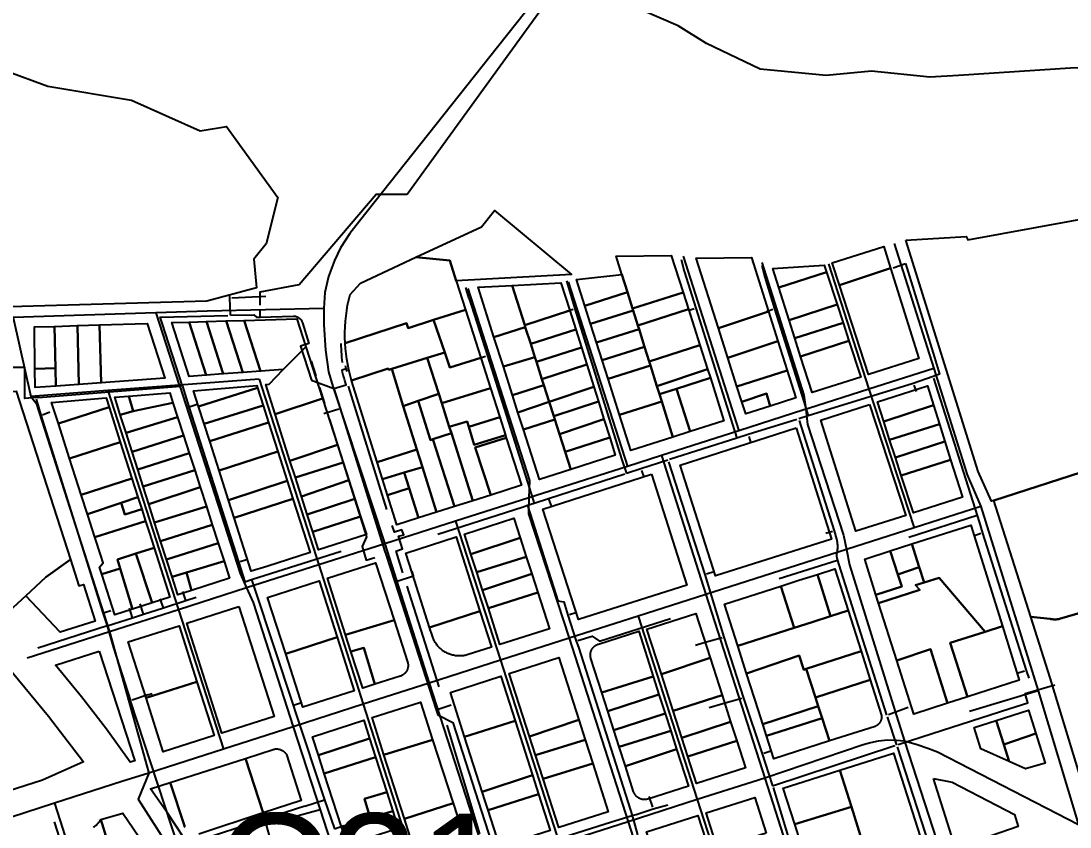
# Model space of a CAD drawing. Extents: x 1876309 to 1899261, y 443723 to 466661.
# Drawn here: x 1890294 to 1893052, y 456847 to 458968 of the extents above; entities that cross this region are included whole.
import ezdxf

# ---------------------------------------------------------------- set-up
doc = ezdxf.new("R2010")
doc.units = 0
doc.header["$MEASUREMENT"] = 0
for name, color, linetype in [('Parcels', 31, 'Continuous'), ('Roads', 7, 'Continuous'), ('TEXT', 2, 'Continuous'), ('Waterlines', 5, 'Continuous')]:
    doc.layers.add(name, color=color, linetype=linetype)
doc.styles.get("Standard").update_dxf_attribs({"font": 'arial.ttf', "height": 300})

msp = doc.modelspace()

# ---------------------------------------------------------------- linework, layer by layer
at = {"layer": 'Parcels'}
for points in [[(1893621.7, 458974.7), (1893594.8, 458910.8), (1893439.5, 458873.6), (1893295.2, 458844.7), (1893126.8, 458840.8), (1893066.3, 458844.6), (1892759.4, 458824), (1892683.5, 458819.7), (1892530.6, 458835.6), (1892411, 458823.6), (1892237.4, 458840.5), (1892096.3, 458908.5), (1892022, 458954.8), (1891926.2, 458995.8)], [(1890254.4, 458836.4), (1890364.5, 458796.1), (1890584.7, 458759.4), (1890764.5, 458678.6), (1890834.2, 458689.7), (1890968.9, 458502.8), (1890938.3, 458380.7), (1890905.6, 458341), (1890912.6, 458265.7), (1890782.8, 458230.5), (1890265, 458215.1)], [(1893093.9, 457414.5), (1893025, 457394.2), (1893022.8, 457393.8), (1893020.5, 457393.5), (1893018.2, 457393.2), (1893015.9, 457393), (1893013.6, 457393), (1893011.4, 457393), (1893009.1, 457393), (1893006.8, 457393.2), (1893004.5, 457393.4), (1893002.2, 457393.7), (1893000, 457394.1), (1892949.2, 457399.2), (1892852, 457705.6), (1893684.5, 457974.8)], [(1893110.9, 456875.8), (1893000, 457239.2), (1892949.2, 457399.2), (1893000, 457394.1), (1893002.2, 457393.7), (1893004.5, 457393.4), (1893006.8, 457393.2), (1893009.1, 457393), (1893011.4, 457393), (1893013.6, 457393), (1893015.9, 457393), (1893018.2, 457393.2), (1893020.5, 457393.5), (1893022.8, 457393.8), (1893025, 457394.2), (1893093.9, 457414.5)], [(1890724.4, 456846.4), (1890724, 456847.4), (1890723.6, 456848.4), (1890723.3, 456849.4), (1890686.3, 456963.6), (1890883.9, 457027.2), (1890930.7, 456883.5), (1890761.7, 456828.1)], [(1890724, 456815.7), (1890679.7, 456881.7), (1890633.9, 456946.7), (1890686.3, 456963.6), (1890723.3, 456849.4), (1890723.6, 456848.4), (1890724, 456847.4), (1890724.4, 456846.4)], [(1890484, 456846.5), (1890485.5, 456847.4), (1890487, 456848.3), (1890488.5, 456849.3), (1890489.9, 456850.4), (1890491.3, 456851.5), (1890492.7, 456852.6), (1890494, 456853.8), (1890495.3, 456855.1), (1890496.5, 456856.3), (1890497.7, 456857.7), (1890498.8, 456859), (1890499.9, 456860.5), (1890501, 456861.9), (1890502, 456863.4), (1890502.9, 456864.9), (1890503.8, 456866.4), (1890536.7, 456757.9)]]:
    msp.add_lwpolyline(points, dxfattribs=at)
for points in [[(1892620.8, 458391.1), (1892778.8, 458400.7), (1892783.5, 458391.7), (1893330.8, 458491.7), (1893755.4, 458416), (1893874, 458036), (1893684.5, 457974.8), (1892852, 457705.6), (1892845.8, 457703.6), (1892810.5, 457782.3), (1892620.8, 458391.1)], [(1891331.9, 458346.3), (1891504.8, 458425.9), (1891538.5, 458468.9), (1891740.9, 458300.2), (1891438.3, 458283.8), (1891421.2, 458337.2), (1891331.9, 458346.3)], [(1892445.7, 458272.5), (1892426.7, 458331), (1892562.4, 458373.9), (1892580.1, 458317.5), (1892445.7, 458272.5)], [(1891378.4, 458180.7), (1891311.4, 458159.2), (1891307.4, 458172.7), (1891146, 458119.9), (1891145.5, 458134.2), (1891145.5, 458148.6), (1891146, 458163), (1891147, 458177.3), (1891148.4, 458191.6), (1891150.3, 458205.9), (1891152.7, 458220.1), (1891155.6, 458234.1), (1891159, 458248.1), (1891186.8, 458278), (1891331.9, 458346.3), (1891421.2, 458337.2), (1891438.3, 458283.8), (1891462.6, 458207.7), (1891378.4, 458180.7)], [(1891874, 458300.4), (1891858.8, 458348.2), (1892003.8, 458350.4), (1892034.8, 458253.3), (1891902, 458211), (1891888.5, 458253.9), (1891874, 458300.4)], [(1892127.7, 458159.2), (1892069, 458343.8), (1892214.9, 458345.2), (1892259.7, 458202.8), (1892127.7, 458159.2)], [(1892412.1, 458306.9), (1892286.3, 458266), (1892270.6, 458315.8), (1892406.1, 458325.3), (1892412.1, 458306.9)], [(1892439.8, 458221.7), (1892313.6, 458179.9), (1892286.3, 458266), (1892412.1, 458306.9), (1892439.8, 458221.7)], [(1892445.7, 458272.5), (1892580.1, 458317.5), (1892654.9, 458079.1), (1892522.5, 458036.9), (1892445.7, 458272.5)], [(1891736.6, 458205.8), (1891618.4, 458167.1), (1891585.1, 458271.7), (1891713.7, 458278.7), (1891736.6, 458205.8)], [(1891874, 458300.4), (1891888.5, 458253.9), (1891776.6, 458218.3), (1891754.8, 458287), (1891874, 458300.4)], [(1891585.1, 458271.7), (1891618.4, 458167.1), (1891619.9, 458162.2), (1891537.3, 458135.9), (1891495.7, 458266.8), (1891585.1, 458271.7)], [(1891902, 458211), (1891903.6, 458205.9), (1891791.6, 458170.9), (1891776.6, 458218.3), (1891888.5, 458253.9), (1891902, 458211)], [(1891903.6, 458205.9), (1891902, 458211), (1892034.8, 458253.3), (1892048.8, 458209.1), (1891916.1, 458165.9), (1891903.6, 458205.9)], [(1891378.4, 458180.7), (1891462.6, 458207.7), (1891502.9, 458081.1), (1891421.4, 458055.8), (1891407.8, 458095.3), (1891378.4, 458180.7)], [(1891736.6, 458205.8), (1891752.3, 458155.8), (1891634.1, 458117.6), (1891619.9, 458162.2), (1891618.4, 458167.1), (1891736.6, 458205.8)], [(1891916.1, 458165.9), (1891919.1, 458156.4), (1891807.3, 458121.4), (1891791.6, 458170.9), (1891903.6, 458205.9), (1891916.1, 458165.9)], [(1891919.1, 458156.4), (1891916.1, 458165.9), (1892048.8, 458209.1), (1892079, 458114.3), (1891945.8, 458071.2), (1891933.5, 458110.4), (1891919.1, 458156.4)], [(1892259.7, 458202.8), (1892284.2, 458124.8), (1892152.7, 458080.7), (1892127.7, 458159.2), (1892259.7, 458202.8)], [(1892439.8, 458221.7), (1892455.5, 458173.4), (1892328.3, 458133.1), (1892313.6, 458179.9), (1892439.8, 458221.7)], [(1890500.4, 458167.7), (1890625.8, 458171.7), (1890672.3, 458027.5), (1890504.8, 458015.4), (1890500.4, 458167.7)], [(1890736.1, 458175.1), (1890780.7, 458035.4), (1890735.5, 458032.1), (1890690.2, 458173.7), (1890736.1, 458175.1)], [(1890781.4, 458176.5), (1890825.7, 458038.7), (1890780.7, 458035.4), (1890736.1, 458175.1), (1890781.4, 458176.5)], [(1890833.2, 458178.2), (1890876.8, 458042.4), (1890825.7, 458038.7), (1890781.4, 458176.5), (1890833.2, 458178.2)], [(1890880.8, 458179.6), (1890923.8, 458045.8), (1890876.8, 458042.4), (1890833.2, 458178.2), (1890880.8, 458179.6)], [(1890982.7, 458050.1), (1890923.8, 458045.8), (1890880.8, 458179.6), (1891018.9, 458184), (1891042.6, 458110.5), (1890982.7, 458050.1)], [(1891407.8, 458095.3), (1891362, 458081), (1891268.7, 458051.9), (1891260.8, 458049.5), (1891259.2, 458053), (1891162.7, 458021.8), (1891158.9, 458035.6), (1891155.6, 458049.4), (1891152.8, 458063.4), (1891150.4, 458077.4), (1891148.5, 458091.5), (1891147, 458105.7), (1891146, 458119.9), (1891307.4, 458172.7), (1891311.4, 458159.2), (1891378.4, 458180.7), (1891407.8, 458095.3)], [(1892455.5, 458173.4), (1892470.9, 458125.9), (1892343.7, 458084.5), (1892328.3, 458133.1), (1892455.5, 458173.4)], [(1890330.5, 458052.6), (1890328.8, 458162.4), (1890382.2, 458164), (1890384.1, 458053.7), (1890330.5, 458052.6)], [(1890384.9, 458006.7), (1890384.1, 458053.7), (1890382.2, 458164), (1890442.2, 458165.9), (1890445.4, 458011.1), (1890384.9, 458006.7)], [(1890500.4, 458167.7), (1890504.8, 458015.4), (1890445.4, 458011.1), (1890442.2, 458165.9), (1890500.4, 458167.7)], [(1891634.1, 458117.6), (1891645, 458083.2), (1891562.1, 458058.3), (1891537.3, 458135.9), (1891619.9, 458162.2), (1891634.1, 458117.6)], [(1891752.3, 458155.8), (1891767.2, 458108.5), (1891649, 458071), (1891645, 458083.2), (1891634.1, 458117.6), (1891752.3, 458155.8)], [(1891933.5, 458110.4), (1891821.9, 458075.4), (1891807.3, 458121.4), (1891919.1, 458156.4), (1891933.5, 458110.4)], [(1891949.1, 458060.7), (1891945.8, 458071.2), (1892079, 458114.3), (1892099.1, 458051.3), (1891966.1, 458006.5), (1891949.1, 458060.7)], [(1892308.6, 458047.4), (1892176.5, 458005.8), (1892152.7, 458080.7), (1892284.2, 458124.8), (1892308.6, 458047.4)], [(1892343.7, 458084.5), (1892470.9, 458125.9), (1892501.9, 458030.3), (1892373.8, 457989.5), (1892343.7, 458084.5)], [(1890961.8, 457933.3), (1890937.1, 458010.7), (1890946.3, 458011.4), (1890982.7, 458050.1), (1891042.6, 458110.5), (1891086.6, 457974), (1890961.8, 457933.3)], [(1891407.8, 458095.3), (1891421.4, 458055.8), (1891502.9, 458081.1), (1891528.4, 458001.1), (1891400, 457961.9), (1891392.2, 457986.5), (1891362, 458081), (1891407.8, 458095.3)], [(1891663.7, 458024.6), (1891649, 458071), (1891767.2, 458108.5), (1891781.4, 458063.2), (1891663.7, 458024.6)], [(1891949.1, 458060.7), (1891837.7, 458025.8), (1891821.9, 458075.4), (1891933.5, 458110.4), (1891945.8, 458071.2), (1891949.1, 458060.7)], [(1891268.7, 458051.9), (1891362, 458081), (1891392.2, 457986.5), (1891337.8, 457967.7), (1891299.1, 457954.3), (1891268.7, 458051.9)], [(1891663.7, 458024.6), (1891668.8, 458008.8), (1891586.2, 457982.5), (1891562.1, 458058.3), (1891645, 458083.2), (1891649, 458071), (1891663.7, 458024.6)], [(1891781.4, 458063.2), (1891799.9, 458004.5), (1891682.6, 457965.2), (1891668.8, 458008.8), (1891663.7, 458024.6), (1891781.4, 458063.2)], [(1891949.1, 458060.7), (1891966.1, 458006.5), (1891972.8, 457985.2), (1891978.7, 457966.1), (1891867.7, 457931.3), (1891837.7, 458025.8), (1891949.1, 458060.7)], [(1890330.5, 458052.6), (1890384.1, 458053.7), (1890384.9, 458006.7), (1890331.2, 458002.8), (1890330.5, 458052.6)], [(1891268.7, 458051.9), (1891299.1, 457954.3), (1891334.8, 457839.6), (1891230, 457806.6), (1891162.7, 458021.8), (1891259.2, 458053), (1891260.8, 458049.5), (1891268.7, 458051.9)], [(1892106.5, 458028.1), (1892017.4, 457999.5), (1891972.8, 457985.2), (1891966.1, 458006.5), (1892099.1, 458051.3), (1892106.5, 458028.1)], [(1892263.4, 457954.3), (1892254.3, 457987.6), (1892189.4, 457965.3), (1892176.5, 458005.8), (1892308.6, 458047.4), (1892331.1, 457975.9), (1892263.4, 457954.3)], [(1890760.8, 457952.8), (1890747.6, 457994.3), (1890914, 458007.9), (1890915.8, 458002.3), (1890760.8, 457952.8)], [(1890930.5, 457956), (1890775.4, 457907.3), (1890760.8, 457952.8), (1890915.8, 458002.3), (1890930.5, 457956)], [(1891682.6, 457965.2), (1891600.5, 457937.6), (1891586.2, 457982.5), (1891668.8, 458008.8), (1891682.6, 457965.2)], [(1891694.5, 457927.9), (1891682.6, 457965.2), (1891799.9, 458004.5), (1891811.9, 457966.5), (1891694.5, 457927.9)], [(1892106.5, 458028.1), (1892142.3, 457915.7), (1892053.4, 457887.3), (1892017.4, 457999.5), (1892106.5, 458028.1)], [(1892693.2, 457956.9), (1892562.3, 457913.9), (1892545.7, 457965.2), (1892677.4, 458007.4), (1892693.2, 457956.9)], [(1890306.4, 457454.6), (1890261.7, 457413.3), (1889989.7, 457691.2), (1889765.8, 457959.9), (1890280.9, 457993.4), (1890423.7, 457550.2), (1890359.1, 457504), (1890306.4, 457454.6)], [(1890392, 457908.2), (1890374.2, 457963.9), (1890517.5, 457975.6), (1890525.2, 457951.6), (1890392, 457908.2)], [(1890577.4, 457980.4), (1890588.4, 457941.2), (1890554.8, 457931), (1890540.1, 457977.4), (1890577.4, 457980.4)], [(1890693.1, 457962.8), (1890588.4, 457941.2), (1890577.4, 457980.4), (1890684.7, 457989.2), (1890693.1, 457962.8)], [(1891400, 457961.9), (1891419.9, 457899.9), (1891425.4, 457882.5), (1891376.7, 457866.9), (1891370.6, 457864.9), (1891337.8, 457967.7), (1891392.2, 457986.5), (1891400, 457961.9)], [(1891471.2, 457900), (1891467, 457913.9), (1891419.9, 457899.9), (1891400, 457961.9), (1891528.4, 458001.1), (1891552.8, 457924.9), (1891471.2, 457900)], [(1891972.8, 457985.2), (1892017.4, 457999.5), (1892053.4, 457887.3), (1892008, 457872.8), (1891978.7, 457966.1), (1891972.8, 457985.2)], [(1892189.4, 457965.3), (1892254.3, 457987.6), (1892263.4, 457954.3), (1892199.5, 457933.9), (1892189.4, 457965.3)], [(1890554.8, 457859.2), (1890421.5, 457816.3), (1890392, 457908.2), (1890525.2, 457951.6), (1890554.8, 457859.2)], [(1890588.4, 457941.2), (1890693.1, 457962.8), (1890705.3, 457925.3), (1890570, 457883.5), (1890554.8, 457931), (1890588.4, 457941.2)], [(1890944.8, 457911.1), (1890790, 457861.7), (1890775.4, 457907.3), (1890930.5, 457956), (1890944.8, 457911.1)], [(1891086.6, 457974), (1891125.8, 457852.3), (1891001, 457810.5), (1890961.8, 457933.3), (1891086.6, 457974)], [(1891376.7, 457866.9), (1891433.3, 457689.7), (1891386.2, 457674.7), (1891349.2, 457793.4), (1891334.8, 457839.6), (1891299.1, 457954.3), (1891337.8, 457967.7), (1891370.6, 457864.9), (1891376.7, 457866.9)], [(1891697.3, 457918.9), (1891614.8, 457892.6), (1891600.5, 457937.6), (1891682.6, 457965.2), (1891694.5, 457927.9), (1891697.3, 457918.9)], [(1891811.9, 457966.5), (1891826.5, 457919.9), (1891709.5, 457880.7), (1891697.3, 457918.9), (1891694.5, 457927.9), (1891811.9, 457966.5)], [(1892008, 457872.8), (1891897.5, 457837.7), (1891867.7, 457931.3), (1891978.7, 457966.1), (1892008, 457872.8)], [(1892524.6, 457958.4), (1892620.2, 457666.6), (1892489.2, 457624.8), (1892396.6, 457917.4), (1892524.6, 457958.4)], [(1892709, 457906.7), (1892577.9, 457865.7), (1892562.3, 457913.9), (1892693.2, 457956.9), (1892709, 457906.7)], [(1890570, 457883.5), (1890705.3, 457925.3), (1890720.8, 457877.1), (1890585.8, 457833.8), (1890570, 457883.5)], [(1891471.2, 457900), (1891552.8, 457924.9), (1891568, 457877.2), (1891485.7, 457852.1), (1891471.2, 457900)], [(1891841.7, 457871.8), (1891724.4, 457833.8), (1891709.5, 457880.7), (1891826.5, 457919.9), (1891841.7, 457871.8)], [(1890969.3, 457834.5), (1890814.7, 457784.3), (1890790, 457861.7), (1890944.8, 457911.1), (1890969.3, 457834.5)], [(1891471.2, 457900), (1891485.7, 457852.1), (1891568, 457877.2), (1891569.9, 457871), (1891488, 457844.9), (1891528.8, 457720.1), (1891482, 457705.2), (1891425.4, 457882.5), (1891419.9, 457899.9), (1891467, 457913.9), (1891471.2, 457900)], [(1891739.3, 457787.2), (1891656.8, 457760.9), (1891614.8, 457892.6), (1891697.3, 457918.9), (1891709.5, 457880.7), (1891724.4, 457833.8), (1891739.3, 457787.2)], [(1892332.1, 457896.7), (1892424.9, 457604.4), (1892119.9, 457507.2), (1892026.8, 457798.8), (1892332.1, 457896.7)], [(1892709, 457906.7), (1892723.1, 457861.4), (1892593.2, 457818.8), (1892577.9, 457865.7), (1892709, 457906.7)], [(1890735.9, 457830.4), (1890600.6, 457787.5), (1890585.8, 457833.8), (1890720.8, 457877.1), (1890735.9, 457830.4)], [(1891425.4, 457882.5), (1891482, 457705.2), (1891433.3, 457689.7), (1891376.7, 457866.9), (1891425.4, 457882.5)], [(1891528.8, 457720.1), (1891488, 457844.9), (1891569.9, 457871), (1891609.8, 457746), (1891528.8, 457720.1)], [(1891841.7, 457871.8), (1891856.5, 457824.6), (1891739.3, 457787.2), (1891724.4, 457833.8), (1891841.7, 457871.8)], [(1890554.8, 457859.2), (1890585.3, 457763.7), (1890452.2, 457720.8), (1890437.2, 457767.5), (1890421.5, 457816.3), (1890554.8, 457859.2)], [(1891125.8, 457852.3), (1891140.9, 457805.8), (1891015.2, 457766), (1891001, 457810.5), (1891125.8, 457852.3)], [(1891230, 457806.6), (1891334.8, 457839.6), (1891349.2, 457793.4), (1891301.2, 457779), (1891244.1, 457761.7), (1891230, 457806.6)], [(1892738.3, 457813.1), (1892608.6, 457771.2), (1892593.2, 457818.8), (1892723.1, 457861.4), (1892738.3, 457813.1)], [(1890735.9, 457830.4), (1890750.4, 457785.4), (1890615, 457742.3), (1890600.6, 457787.5), (1890735.9, 457830.4)], [(1890993.9, 457757.3), (1890839.6, 457706.4), (1890814.7, 457784.3), (1890969.3, 457834.5), (1890993.9, 457757.3)], [(1892608.6, 457771.2), (1892738.3, 457813.1), (1892769.4, 457714.1), (1892640.5, 457673), (1892608.6, 457771.2)], [(1890615, 457742.3), (1890750.4, 457785.4), (1890764.8, 457740.8), (1890629.8, 457695.9), (1890615, 457742.3)], [(1891140.9, 457805.8), (1891155.8, 457759.6), (1891031, 457716.6), (1891015.2, 457766), (1891140.9, 457805.8)], [(1891386.2, 457674.7), (1891339.3, 457659.7), (1891314.4, 457737.8), (1891301.2, 457779), (1891349.2, 457793.4), (1891386.2, 457674.7)], [(1890585.3, 457763.7), (1890601, 457714.4), (1890557.2, 457699.6), (1890468.6, 457669.5), (1890452.2, 457720.8), (1890585.3, 457763.7)], [(1890993.9, 457757.3), (1891008.8, 457710.5), (1890854.5, 457659.9), (1890839.6, 457706.4), (1890993.9, 457757.3)], [(1891155.8, 457759.6), (1891171.7, 457710.4), (1891046.1, 457669.2), (1891031, 457716.6), (1891155.8, 457759.6)], [(1891314.4, 457737.8), (1891257.3, 457719.4), (1891244.1, 457761.7), (1891301.2, 457779), (1891314.4, 457737.8)], [(1891951.6, 457774.7), (1892044.8, 457483.3), (1891759.3, 457392.4), (1891666.1, 457683.1), (1891951.6, 457774.7)], [(1890629.8, 457695.9), (1890764.8, 457740.8), (1890781.1, 457690.3), (1890645, 457648), (1890629.8, 457695.9)], [(1891257.3, 457719.4), (1891314.4, 457737.8), (1891339.3, 457659.7), (1891281.8, 457641.4), (1891257.3, 457719.4)], [(1890557.2, 457699.6), (1890566.5, 457669.2), (1890611.1, 457683.1), (1890621.2, 457651.5), (1890488.1, 457608.9), (1890468.6, 457669.5), (1890557.2, 457699.6)], [(1890557.2, 457699.6), (1890601, 457714.4), (1890611.1, 457683.1), (1890566.5, 457669.2), (1890557.2, 457699.6)], [(1890854.5, 457659.9), (1891008.8, 457710.5), (1891054.1, 457568.8), (1890939.8, 457532.3), (1890899.4, 457519.5), (1890854.5, 457659.9)], [(1891171.7, 457710.4), (1891186.8, 457663.3), (1891060.9, 457622.9), (1891046.1, 457669.2), (1891171.7, 457710.4)], [(1890645, 457648), (1890781.1, 457690.3), (1890796.7, 457642), (1890660.7, 457598.9), (1890645, 457648)], [(1890488.1, 457608.9), (1890621.2, 457651.5), (1890630.5, 457622.5), (1890643.5, 457581.5), (1890595.6, 457566.2), (1890547.5, 457550.9), (1890554.8, 457526.9), (1890506.3, 457511.5), (1890500.3, 457530.5), (1890509.6, 457541.9), (1890503.5, 457560.8), (1890488.1, 457608.9)], [(1891060.9, 457622.9), (1891186.8, 457663.3), (1891202.1, 457616), (1891076, 457575.8), (1891060.9, 457622.9)], [(1891606.6, 457607.3), (1891477, 457564.9), (1891460.3, 457617.1), (1891590.1, 457658.8), (1891606.6, 457607.3)], [(1890660.7, 457598.9), (1890796.7, 457642), (1890812.3, 457593.4), (1890676.2, 457550.1), (1890660.7, 457598.9)], [(1892874.3, 457375.1), (1892828.8, 457360.5), (1892707.7, 457502.2), (1892668.5, 457490.2), (1892655.8, 457529.9), (1892636.2, 457591.3), (1892791, 457641.2), (1892874.3, 457375.1)], [(1890827.6, 457546.1), (1890728.6, 457516), (1890690.8, 457504.6), (1890676.2, 457550.1), (1890812.3, 457593.4), (1890827.6, 457546.1)], [(1891368.1, 457371.7), (1891322.1, 457515.3), (1891305.4, 457567.5), (1891437.8, 457609.9), (1891454.7, 457557.2), (1891500.3, 457414.8), (1891368.1, 457371.7)], [(1891622.4, 457557.9), (1891492.2, 457517.3), (1891477, 457564.9), (1891606.6, 457607.3), (1891622.4, 457557.9)], [(1892655.8, 457529.9), (1892599.3, 457511.2), (1892579.4, 457573.1), (1892636.2, 457591.3), (1892655.8, 457529.9)], [(1890595.6, 457566.2), (1890638.3, 457436.2), (1890587.3, 457420), (1890554.8, 457526.9), (1890547.5, 457550.9), (1890595.6, 457566.2)], [(1890643.5, 457581.5), (1890685.2, 457451.2), (1890638.3, 457436.2), (1890595.6, 457566.2), (1890643.5, 457581.5)], [(1892542, 457457.8), (1892512.3, 457551.5), (1892579.4, 457573.1), (1892599.3, 457511.2), (1892609.7, 457479.1), (1892542, 457457.8)], [(1890423.7, 457550.2), (1890445.9, 457481.4), (1890458.1, 457484.5), (1890488.4, 457388.5), (1890396.5, 457359.2), (1890306.4, 457454.6), (1890359.1, 457504), (1890423.7, 457550.2)], [(1890827.6, 457546.1), (1890842.1, 457501.2), (1890742, 457469.3), (1890728.6, 457516), (1890827.6, 457546.1)], [(1891274.6, 457391.2), (1891147.3, 457352.3), (1891099.7, 457501.5), (1891226, 457542), (1891274.6, 457391.2)], [(1891637.1, 457512.4), (1891507.5, 457469.8), (1891492.2, 457517.3), (1891622.4, 457557.9), (1891637.1, 457512.4)], [(1890587.3, 457420), (1890540.1, 457405), (1890506.3, 457511.5), (1890554.8, 457526.9), (1890587.3, 457420)], [(1890742, 457469.3), (1890705.7, 457457.8), (1890690.8, 457504.6), (1890728.6, 457516), (1890742, 457469.3)], [(1891652.8, 457463.6), (1891522.8, 457422), (1891507.5, 457469.8), (1891637.1, 457512.4), (1891652.8, 457463.6)], [(1892326.6, 457370.6), (1892291.8, 457480.5), (1892339.2, 457495.8), (1892387.9, 457511.4), (1892422.2, 457401.1), (1892374, 457385.7), (1892326.6, 457370.6)], [(1892468.8, 457416), (1892422.2, 457401.1), (1892387.9, 457511.4), (1892433.8, 457526.2), (1892468.8, 457416)], [(1892599.3, 457511.2), (1892655.8, 457529.9), (1892668.5, 457490.2), (1892645.7, 457483.1), (1892657.1, 457470.3), (1892548.9, 457435.9), (1892542, 457457.8), (1892609.7, 457479.1), (1892599.3, 457511.2)], [(1891125.3, 457345.7), (1890989.8, 457302), (1890941.8, 457450.9), (1891077.8, 457494.5), (1891125.3, 457345.7)], [(1892291.8, 457480.5), (1892326.6, 457370.6), (1892178.6, 457323.4), (1892143.7, 457432.8), (1892291.8, 457480.5)], [(1892668.5, 457490.2), (1892707.7, 457502.2), (1892828.8, 457360.5), (1892737, 457331.3), (1892782.3, 457188.9), (1892730, 457172.1), (1892685.5, 457314.4), (1892596.6, 457285.1), (1892548.9, 457435.9), (1892657.1, 457470.3), (1892645.7, 457483.1), (1892668.5, 457490.2)], [(1891652.8, 457463.6), (1891683.4, 457368.2), (1891553.3, 457326.8), (1891522.8, 457422), (1891652.8, 457463.6)], [(1890866.2, 457426.7), (1890959.4, 457137.7), (1890821.7, 457093.8), (1890729.6, 457382.8), (1890866.2, 457426.7)], [(1891368.1, 457371.7), (1891500.3, 457414.8), (1891530.9, 457319.7), (1891469.6, 457300.2), (1891467.1, 457299.4), (1891464.6, 457298.8), (1891462.1, 457298.2), (1891459.5, 457297.7), (1891456.9, 457297.3), (1891454.3, 457297), (1891451.7, 457296.8), (1891449.1, 457296.7), (1891446.5, 457296.6), (1891443.9, 457296.7), (1891441.3, 457296.8), (1891438.7, 457297.1), (1891436.1, 457297.4), (1891433.5, 457297.8), (1891430.9, 457298.4), (1891428.4, 457299), (1891425.8, 457299.6), (1891423.4, 457300.4), (1891420.9, 457301.3), (1891418.5, 457302.2), (1891416.1, 457303.3), (1891413.7, 457304.4), (1891411.4, 457305.6), (1891409.1, 457306.9), (1891406.8, 457308.2), (1891404.7, 457309.6), (1891402.5, 457311.2), (1891400.4, 457312.7), (1891398.4, 457314.4), (1891396.5, 457316.1), (1891394.6, 457317.9), (1891392.7, 457319.8), (1891390.9, 457321.7), (1891389.2, 457323.7), (1891387.6, 457325.7), (1891386, 457327.8), (1891384.5, 457329.9), (1891383.1, 457332.1), (1891381.8, 457334.4), (1891380.5, 457336.7), (1891379.4, 457339), (1891378.3, 457341.4), (1891377.2, 457343.8), (1891376.3, 457346.2), (1891375.5, 457348.7), (1891368.1, 457371.7)], [(1891977.7, 457248.4), (1891939.5, 457367.1), (1892068.7, 457408.7), (1892106.1, 457291.5), (1891977.7, 457248.4)], [(1892326.6, 457370.6), (1892374, 457385.7), (1892422.2, 457401.1), (1892468.8, 457416), (1892502.7, 457309.2), (1892358.4, 457262.4), (1892352.5, 457260.4), (1892340.3, 457298), (1892201.7, 457250.9), (1892178.6, 457323.4), (1892326.6, 457370.6)], [(1890622.9, 457186.1), (1890575.9, 457333.6), (1890709.2, 457376.3), (1890756.4, 457228.5), (1890622.9, 457186.1)], [(1891147.3, 457352.3), (1891274.6, 457391.2), (1891310.1, 457281), (1891310.4, 457280), (1891310.7, 457279), (1891310.9, 457277.9), (1891311.1, 457276.9), (1891311.3, 457275.9), (1891311.4, 457274.8), (1891311.5, 457273.8), (1891311.6, 457272.7), (1891311.6, 457271.7), (1891311.6, 457270.6), (1891311.5, 457269.6), (1891311.4, 457268.5), (1891311.3, 457267.5), (1891311.1, 457266.5), (1891310.9, 457265.4), (1891310.7, 457264.4), (1891310.4, 457263.4), (1891310.1, 457262.4), (1891309.7, 457261.4), (1891309.4, 457260.4), (1891308.9, 457259.5), (1891308.5, 457258.5), (1891308, 457257.6), (1891307.5, 457256.7), (1891307, 457255.8), (1891306.4, 457254.9), (1891305.8, 457254), (1891305.1, 457253.2), (1891304.5, 457252.4), (1891303.8, 457251.6), (1891303.1, 457250.8), (1891302.3, 457250.1), (1891301.6, 457249.4), (1891300.8, 457248.7), (1891299.9, 457248), (1891299.1, 457247.4), (1891298.2, 457246.8), (1891297.4, 457246.3), (1891296.5, 457245.7), (1891295.5, 457245.2), (1891294.6, 457244.7), (1891293.6, 457244.3), (1891292.7, 457243.9), (1891291.7, 457243.5), (1891290.7, 457243.2), (1891224.4, 457222.1), (1891195.4, 457318), (1891161.3, 457308.5), (1891147.3, 457352.3)], [(1892782.3, 457188.9), (1892737, 457331.3), (1892828.8, 457360.5), (1892874.3, 457375.1), (1892918.9, 457232.6), (1892782.3, 457188.9)], [(1891125.3, 457345.7), (1891170.2, 457204.8), (1891035, 457161.8), (1890989.8, 457302), (1891125.3, 457345.7)], [(1891956.3, 457242.5), (1891821.1, 457200.1), (1891792.4, 457290), (1891792.1, 457291), (1891791.9, 457292), (1891791.6, 457293.1), (1891791.4, 457294.1), (1891791.3, 457295.1), (1891791.2, 457296.2), (1891791.1, 457297.2), (1891791, 457298.2), (1891791, 457299.3), (1891791, 457300.3), (1891791.1, 457301.4), (1891791.2, 457302.4), (1891791.3, 457303.5), (1891791.5, 457304.5), (1891791.7, 457305.5), (1891791.9, 457306.5), (1891792.2, 457307.6), (1891792.5, 457308.6), (1891792.9, 457309.5), (1891793.3, 457310.5), (1891793.7, 457311.5), (1891794.1, 457312.4), (1891794.6, 457313.4), (1891795.1, 457314.3), (1891795.7, 457315.2), (1891796.2, 457316), (1891796.8, 457316.9), (1891797.5, 457317.7), (1891798.1, 457318.5), (1891798.8, 457319.3), (1891799.5, 457320.1), (1891800.3, 457320.8), (1891801.1, 457321.5), (1891801.9, 457322.2), (1891802.7, 457322.9), (1891803.5, 457323.5), (1891804.4, 457324.1), (1891805.3, 457324.7), (1891806.2, 457325.2), (1891807.1, 457325.7), (1891808, 457326.2), (1891809, 457326.6), (1891809.9, 457327), (1891810.9, 457327.4), (1891811.9, 457327.7), (1891918.3, 457361.6), (1891956.3, 457242.5)], [(1891161.3, 457308.5), (1891195.4, 457318), (1891224.4, 457222.1), (1891192.2, 457211.8), (1891161.3, 457308.5)], [(1892730, 457172.1), (1892641.3, 457143.8), (1892596.6, 457285.1), (1892685.5, 457314.4), (1892730, 457172.1)], [(1890499.3, 457309), (1890593.2, 457021.1), (1890580.8, 457017.1), (1890518.2, 457104.3), (1890452.9, 457189.3), (1890384.8, 457272.3), (1890499.3, 457309)], [(1891630.7, 457085), (1891577.7, 457250.6), (1891707.8, 457292.5), (1891760.5, 457128.3), (1891630.7, 457085)], [(1892137.3, 457193.7), (1892008.5, 457152.6), (1891977.7, 457248.4), (1892106.1, 457291.5), (1892137.3, 457193.7)], [(1892358.4, 457262.4), (1892382.8, 457187.5), (1892390.2, 457164.4), (1892244.4, 457117.1), (1892232.9, 457153.3), (1892201.7, 457250.9), (1892340.3, 457298), (1892352.5, 457260.4), (1892358.4, 457262.4)], [(1892382.8, 457187.5), (1892358.4, 457262.4), (1892502.7, 457309.2), (1892526.6, 457234.2), (1892382.8, 457187.5)], [(1890270.5, 457254), (1890366.2, 457137.9), (1890457.8, 457018.5), (1890350.6, 456969.6), (1890234.6, 456933.2), (1890191.2, 456896.4), (1890044.1, 456848.6), (1890006.2, 456958.9), (1889990.7, 456973.3), (1890270.5, 457254)], [(1891460.2, 457084.2), (1891422.8, 457200.8), (1891555.3, 457243.4), (1891593, 457125.8), (1891460.2, 457084.2)], [(1891821.1, 457200.1), (1891956.3, 457242.5), (1891971.4, 457195.4), (1891836.5, 457151.8), (1891821.1, 457200.1)], [(1892419.9, 457072.9), (1892400.6, 457132.6), (1892390.2, 457164.4), (1892382.8, 457187.5), (1892526.6, 457234.2), (1892556.5, 457140.2), (1892556.6, 457139.2), (1892556.7, 457138.2), (1892556.7, 457137.2), (1892556.7, 457136.3), (1892556.7, 457135.3), (1892556.6, 457134.3), (1892556.5, 457133.4), (1892556.3, 457132.4), (1892556.2, 457131.4), (1892556, 457130.5), (1892555.7, 457129.5), (1892555.4, 457128.6), (1892555.1, 457127.7), (1892554.8, 457126.8), (1892554.4, 457125.9), (1892554, 457125), (1892553.6, 457124.1), (1892553.1, 457123.2), (1892552.6, 457122.4), (1892552.1, 457121.6), (1892551.6, 457120.8), (1892551, 457120), (1892550.4, 457119.2), (1892549.7, 457118.5), (1892549.1, 457117.8), (1892548.4, 457117.1), (1892547.7, 457116.4), (1892547, 457115.8), (1892546.2, 457115.1), (1892545.4, 457114.5), (1892544.7, 457114), (1892543.8, 457113.4), (1892543, 457112.9), (1892542.2, 457112.4), (1892541.3, 457112), (1892540.4, 457111.6), (1892539.5, 457111.2), (1892419.9, 457072.9)], [(1890622.9, 457186.1), (1890756.4, 457228.5), (1890801.6, 457087.4), (1890667.9, 457044.8), (1890622.9, 457186.1)], [(1891376.2, 457076.2), (1891248.2, 457036.5), (1891216.9, 457134.4), (1891344.2, 457175.4), (1891376.2, 457076.2)], [(1891987.5, 457145.2), (1891852.8, 457101.3), (1891836.5, 457151.8), (1891971.4, 457195.4), (1891987.5, 457145.2)], [(1892159.8, 457123.5), (1892031.5, 457081.1), (1892008.5, 457152.6), (1892137.3, 457193.7), (1892159.8, 457123.5)], [(1892400.6, 457132.6), (1892254.3, 457086.1), (1892244.4, 457117.1), (1892390.2, 457164.4), (1892400.6, 457132.6)], [(1892858, 457127.2), (1892943.4, 457154.4), (1892962.7, 457092.9), (1892877.9, 457063.9), (1892858, 457127.2)], [(1891210.2, 457079.5), (1891075.8, 457035.6), (1891060.2, 457084), (1891194.9, 457127.4), (1891210.2, 457079.5)], [(1891638.8, 456982.9), (1891506.5, 456939.5), (1891460.2, 457084.2), (1891593, 457125.8), (1891638.8, 456982.9)], [(1891777.2, 457076.4), (1891646.5, 457035.6), (1891630.7, 457085), (1891760.5, 457128.3), (1891777.2, 457076.4)], [(1892002.2, 457099.3), (1891866.8, 457057.6), (1891852.8, 457101.3), (1891987.5, 457145.2), (1892002.2, 457099.3)], [(1892175.7, 457073.7), (1892047.1, 457032.5), (1892031.5, 457081.1), (1892159.8, 457123.5), (1892175.7, 457073.7)], [(1892254.3, 457086.1), (1892400.6, 457132.6), (1892419.9, 457072.9), (1892273.5, 457026.1), (1892254.3, 457086.1)], [(1892858, 457127.2), (1892877.9, 457063.9), (1892892.2, 457018.9), (1892817.7, 457052.3), (1892800.4, 457108.8), (1892858, 457127.2)], [(1892017.6, 457051.5), (1891883, 457007.1), (1891866.8, 457057.6), (1892002.2, 457099.3), (1892017.6, 457051.5)], [(1892892.2, 457018.9), (1892877.9, 457063.9), (1892962.7, 457092.9), (1892987.3, 457014.2), (1892935.4, 456999.6), (1892892.2, 457018.9)], [(1891210.2, 457079.5), (1891226, 457030), (1891091.2, 456987.8), (1891075.8, 457035.6), (1891210.2, 457079.5)], [(1891430, 456909.3), (1891302, 456868.1), (1891248.2, 457036.5), (1891376.2, 457076.2), (1891430, 456909.3)], [(1891797.3, 457013.6), (1891666.5, 456973.3), (1891646.5, 457035.6), (1891777.2, 457076.4), (1891797.3, 457013.6)], [(1892175.7, 457073.7), (1892198.6, 457002.1), (1892070.1, 456961), (1892047.1, 457032.5), (1892175.7, 457073.7)], [(1890883.9, 457027.2), (1890959.7, 457051.6), (1890960.7, 457051.8), (1890961.8, 457051.9), (1890962.8, 457052), (1890963.9, 457052.1), (1890965, 457052.1), (1890966, 457052.1), (1890967.1, 457052.1), (1890968.2, 457052), (1890969.2, 457051.9), (1890970.3, 457051.7), (1890971.3, 457051.6), (1890972.4, 457051.3), (1890973.4, 457051.1), (1890974.4, 457050.8), (1890975.4, 457050.4), (1890976.5, 457050.1), (1890977.4, 457049.7), (1890978.4, 457049.2), (1890979.4, 457048.8), (1890980.3, 457048.3), (1890981.2, 457047.7), (1890982.1, 457047.2), (1890983, 457046.6), (1890983.9, 457045.9), (1890984.7, 457045.3), (1890985.6, 457044.6), (1890986.3, 457043.9), (1890987.1, 457043.1), (1890987.9, 457042.4), (1890988.6, 457041.6), (1890989.3, 457040.8), (1890989.9, 457039.9), (1890990.6, 457039.1), (1890991.2, 457038.2), (1890991.7, 457037.3), (1891030.8, 456916.3), (1890930.7, 456883.5), (1890883.9, 457027.2)], [(1891883, 457007.1), (1892017.6, 457051.5), (1892048.9, 456954.2), (1891942.4, 456920.1), (1891941.4, 456919.8), (1891940.4, 456919.5), (1891939.4, 456919.3), (1891938.4, 456919.1), (1891937.3, 456918.9), (1891936.3, 456918.8), (1891935.2, 456918.7), (1891934.2, 456918.7), (1891933.1, 456918.7), (1891932.1, 456918.7), (1891931.1, 456918.7), (1891930, 456918.8), (1891929, 456919), (1891927.9, 456919.1), (1891926.9, 456919.3), (1891925.9, 456919.6), (1891924.9, 456919.9), (1891923.9, 456920.2), (1891922.9, 456920.5), (1891921.9, 456920.9), (1891921, 456921.3), (1891920, 456921.8), (1891919.1, 456922.2), (1891918.2, 456922.7), (1891917.3, 456923.3), (1891916.4, 456923.9), (1891915.5, 456924.5), (1891914.7, 456925.1), (1891913.9, 456925.8), (1891913.1, 456926.4), (1891912.4, 456927.2), (1891911.6, 456927.9), (1891910.9, 456928.7), (1891910.2, 456929.5), (1891909.6, 456930.3), (1891908.9, 456931.1), (1891908.3, 456932), (1891907.8, 456932.9), (1891907.2, 456933.8), (1891906.7, 456934.7), (1891906.3, 456935.6), (1891905.8, 456936.6), (1891905.4, 456937.5), (1891905, 456938.5), (1891904.7, 456939.5), (1891883, 457007.1)], [(1892446.9, 456995.8), (1892588.1, 457041), (1892678.8, 456755.8), (1892536.6, 456710.3), (1892477.2, 456899.5), (1892446.9, 456995.8)], [(1891211.8, 456870.3), (1891136.5, 456847.1), (1891091.2, 456987.8), (1891226, 457030), (1891255.4, 456937.9), (1891197.3, 456920.3), (1891211.8, 456870.3)], [(1891797.3, 457013.6), (1891838.1, 456886.7), (1891707.6, 456844.9), (1891666.5, 456973.3), (1891797.3, 457013.6)], [(1891654.8, 456933.2), (1891522.1, 456890.8), (1891514.5, 456914.3), (1891506.5, 456939.5), (1891638.8, 456982.9), (1891654.8, 456933.2)], [(1892446.9, 456995.8), (1892477.2, 456899.5), (1892328.5, 456853.9), (1892298.3, 456948.4), (1892446.9, 456995.8)], [(1892693.2, 456974.4), (1892741.9, 456964.2), (1892906.3, 456879.3), (1892916.3, 456847.7), (1892751.5, 456791), (1892693.2, 456974.4)], [(1891211.8, 456870.3), (1891197.3, 456920.3), (1891255.4, 456937.9), (1891271.2, 456888.6), (1891211.8, 456870.3)], [(1891654.8, 456933.2), (1891685.3, 456837.8), (1891552.7, 456795.3), (1891522.1, 456890.8), (1891654.8, 456933.2)], [(1891459.6, 456817.6), (1891331.4, 456775.9), (1891302, 456868.1), (1891430, 456909.3), (1891459.6, 456817.6)], [(1892253.4, 456830.7), (1892125.2, 456789.6), (1892095.1, 456883.5), (1892223.4, 456924.5), (1892253.4, 456830.7)], [(1892328.5, 456853.9), (1892477.2, 456899.5), (1892536.6, 456710.3), (1892389.4, 456663.2), (1892328.5, 456853.9)], [(1890503.8, 456866.4), (1890561.9, 456882.9), (1890618, 456800.5), (1890672, 456716.6), (1890634.3, 456704.4), (1890499.5, 456660.8), (1890474.5, 456738.4), (1890536.7, 456757.9), (1890503.8, 456866.4)], [(1891211.8, 456870.3), (1891271.2, 456888.6), (1891285.7, 456843), (1891151.9, 456799.6), (1891136.5, 456847.1), (1891211.8, 456870.3)], [(1892104, 456782.4), (1891968.6, 456740.4), (1891938.7, 456833.6), (1892073.8, 456876.7), (1892104, 456782.4)]]:
    msp.add_lwpolyline(points, close=True, dxfattribs=at)
at = {"layer": 'Roads'}
for p, q in [((1892589.7, 458381.9), (1892693.7, 458053.3)), ((1892034.6, 458348.7), (1892181.4, 457889.4)), ((1892416.7, 458328.4), (1892523.5, 457999)), ((1891732.2, 458281.5), (1891888.3, 457795.6)), ((1890648.2, 458199.3), (1890273.2, 458187.5)), ((1890648.2, 458199.3), (1890709.5, 458009.3)), ((1890273.2, 458187.5), (1890319.2, 457979)), ((1892693.7, 458053.3), (1892523.5, 457999)), ((1890709.5, 458009.3), (1890522, 457994.8)), ((1890920.4, 458025.4), (1890709.5, 458009.3)), ((1890920.4, 458025.4), (1891076.8, 457536.2)), ((1890522, 457994.8), (1890319.2, 457979)), ((1890522, 457994.8), (1890708, 457418.4)), ((1892523.5, 457999), (1892642.5, 457633.8)), ((1892181.4, 457889.4), (1891977.6, 457824.4)), ((1891977.6, 457824.4), (1891888.3, 457795.6)), ((1891977.6, 457824.4), (1892094.8, 457458.5)), ((1891888.3, 457795.6), (1891629.1, 457713)), ((1891629.1, 457713), (1891436.4, 457651.2)), ((1892817.4, 457689.9), (1892642.5, 457633.8)), ((1892817.4, 457689.9), (1892968.3, 457204.7)), ((1891436.4, 457651.2), (1891250.6, 457591.7)), ((1891436.4, 457651.2), (1891554.4, 457285.3)), ((1892642.5, 457633.8), (1892464.7, 457577.1)), ((1891250.6, 457591.7), (1891076.8, 457536.2)), ((1891250.6, 457591.7), (1891367.2, 457225)), ((1892464.7, 457577.1), (1892094.8, 457458.5)), ((1891076.8, 457536.2), (1890886.8, 457475.5)), ((1891076.8, 457536.2), (1891193.7, 457169.6)), ((1890886.8, 457475.5), (1890708, 457418.4)), ((1892094.8, 457458.5), (1891916.8, 457401.3)), ((1892094.8, 457458.5), (1892249.3, 456975.5)), ((1890708, 457418.4), (1890526.6, 457360.2)), ((1890708, 457418.4), (1890826.3, 457051.8)), ((1891916.8, 457401.3), (1891734.9, 457343.1)), ((1891916.8, 457401.3), (1892072.2, 456918.7)), ((1890526.6, 457360.2), (1890309.7, 457290.9)), ((1890526.6, 457360.2), (1890629.9, 456988.5)), ((1891734.9, 457343.1), (1891554.4, 457285.3)), ((1891734.9, 457343.1), (1891890.3, 456860.5)), ((1891554.4, 457285.3), (1891367.2, 457225)), ((1891554.4, 457285.3), (1891709.8, 456802.6)), ((1891367.2, 457225), (1891193.7, 457169.6)), ((1891367.2, 457225), (1891523, 456742.6)), ((1892968.3, 457204.7), (1892787.8, 457150.5)), ((1892968.3, 457204.7), (1893074.6, 456852.1)), ((1891193.7, 457169.6), (1891009.6, 457110.3)), ((1891193.7, 457169.6), (1891347.9, 456686.6)), ((1891009.6, 457110.3), (1890826.3, 457051.8)), ((1891009.6, 457110.3), (1891080.3, 456891.4)), ((1892617, 457072.1), (1892725.6, 456739)), ((1890826.3, 457051.8), (1890629.9, 456988.5)), ((1892249.3, 456975.5), (1892072.2, 456918.7)), ((1892249.3, 456975.5), (1892364, 456618.5)), ((1890382.1, 456909.1), (1890206.3, 456852.4)), ((1890382.1, 456909.1), (1890536.6, 456426.5)), ((1892072.2, 456918.7), (1891890.3, 456860.5)), ((1892072.2, 456918.7), (1892187.1, 456560.8)), ((1891080.3, 456891.4), (1890877.5, 456836.2)), ((1891080.3, 456891.4), (1891165.5, 456628)), ((1891890.3, 456860.5), (1891709.8, 456802.6)), ((1891890.3, 456860.5), (1892006.7, 456497.9))]:
    msp.add_line(p, q, dxfattribs=at)
for points in [[(1892161.7, 459650.3), (1892020.3, 459484.6), (1891712, 459108.4), (1891526.6, 458873.4), (1891184.2, 458440.3), (1891158.2, 458408), (1891134.1, 458370.7), (1891117.7, 458337), (1891102.2, 458295.5), (1891092.6, 458253.2), (1891090.3, 458210.9)], [(1892241.5, 458331.7), (1892352, 457982.6), (1892357.5, 457945.8)], [(1891469.1, 458263.8), (1891630.7, 457758.5), (1891629.1, 457713)], [(1891090.3, 458210.9), (1890783.7, 458203.5), (1890648.2, 458199.3)], [(1891090.3, 458210.9), (1891090.3, 458168), (1891094, 458101), (1891102.2, 458044.1), (1891113.6, 458005.4), (1891250.6, 457591.7)], [(1892693.7, 458053.3), (1892782.2, 457773.5), (1892817.4, 457689.9)], [(1890710.7, 458009.3), (1890870.4, 457513.7), (1890886.8, 457475.5)], [(1890319.2, 457979), (1890333.8, 457961.8), (1890526.6, 457360.2)], [(1892523.5, 457999), (1892364.2, 457948), (1892357.5, 457945.8)], [(1892357.5, 457945.8), (1892351.9, 457944), (1892181.4, 457889.4)], [(1892357.5, 457945.8), (1892362.2, 457905.8), (1892456.9, 457614.1), (1892464.7, 457577.1)], [(1891629.1, 457713), (1891628.6, 457670.4), (1891734.9, 457343.1)], [(1892464.7, 457577.1), (1892472.3, 457536.1), (1892596.3, 457139.5), (1892617, 457072.1)], [(1890886.8, 457475.5), (1890903.9, 457437), (1891009.6, 457110.3)], [(1892617, 457072.1), (1892595.7, 457074.3), (1892573, 457075), (1892548.1, 457072.8), (1892527.3, 457068.4), (1892508.6, 457062.9), (1892249.3, 456975.5)], [(1893074.6, 456852.1), (1892704, 457043.9), (1892678.1, 457053), (1892650.6, 457062.5), (1892617, 457072.1)], [(1890629.9, 456988.5), (1890558.5, 456965.9), (1890382.1, 456909.1)], [(1890629.9, 456988.5), (1890602, 456919.8), (1890704.1, 456759.4)]]:
    msp.add_lwpolyline(points, dxfattribs=at)
at = {"layer": 'Waterlines', "color": 5}
for p, q in [((1892030, 458340), (1892038, 458309)), ((1892038, 458309), (1892068, 458211.9)), ((1892242, 458324), (1892250, 458293)), ((1892587.1, 458317.6), (1892620, 458329)), ((1892620, 458329), (1892696, 458082)), ((1891728.2, 458284.1), (1891737, 458255)), ((1892250, 458293), (1892275, 458210)), ((1891471.3, 458239.1), (1891463.3, 458265.8)), ((1891737, 458255), (1891750, 458210)), ((1890843.2, 458239.1), (1890842.1, 458247.7)), ((1890845, 458193), (1890843.2, 458239.1)), ((1890848, 458239.3), (1890937.2, 458243.5)), ((1890923, 458188), (1890923, 458208.8)), ((1891745.6, 458208.6), (1891728, 458203)), ((1891750, 458210), (1891873, 457815)), ((1892063.6, 458210.4), (1892048, 458205)), ((1892068, 458211.9), (1892165, 457906)), ((1892270.6, 458208.4), (1892253.9, 458202.3)), ((1892275, 458210), (1892352, 457966)), ((1890718, 458007), (1890665, 458172)), ((1891520, 458086), (1891631, 457737)), ((1891056.7, 458072.3), (1891068.8, 458033.9)), ((1891149.2, 458053), (1891147.2, 458060.5)), ((1891515.6, 458084.6), (1891497.7, 458078.9)), ((1891151.2, 458045.5), (1891149.2, 458053)), ((1892692, 458032.1), (1892640, 458014)), ((1890350, 457978), (1890713.3, 458006.6)), ((1890718, 458007), (1890735, 457952)), ((1891078.4, 458003.2), (1891091.9, 457960.6)), ((1891256.1, 457682), (1891155.2, 458006.4)), ((1892640, 458014), (1892363.7, 457928.2)), ((1892641.7, 458009.5), (1892647.8, 457992.9)), ((1892693.4, 458027.4), (1892808, 457666)), ((1890332, 457977), (1890350, 457978)), ((1891116.7, 458000.3), (1891133.1, 457947.8)), ((1890333.4, 457972.4), (1890346, 457930)), ((1890735, 457952), (1890866, 457544)), ((1890739, 457953.3), (1890756.9, 457959.2)), ((1891133.1, 457947.8), (1891250, 457574.3)), ((1892352, 457966), (1892363.7, 457928.2)), ((1890346, 457930), (1890509, 457410)), ((1890349.9, 457931.4), (1890369.9, 457938.9)), ((1891090.1, 457934.3), (1891129.4, 457946.6)), ((1892363.7, 457928.2), (1892338.8, 457920.5)), ((1892165, 457906), (1892175.8, 457869.9)), ((1892334.2, 457919.1), (1892206, 457879)), ((1892340.3, 457915.9), (1892432, 457626)), ((1892175.8, 457869.9), (1891999.4, 457813.4)), ((1892206, 457879), (1892175.8, 457869.9)), ((1892207.4, 457874.4), (1892212.7, 457856.9)), ((1891873, 457815), (1891885.7, 457776.4)), ((1891995, 457812), (1891924, 457789)), ((1891924, 457789), (1891885.7, 457776.4)), ((1891925.5, 457784.5), (1891931.6, 457766.9)), ((1891996.5, 457807.4), (1892092, 457511)), ((1891881.3, 457775), (1891681, 457710)), ((1891631, 457737), (1891643.5, 457698)), ((1891681, 457710), (1891643.5, 457698)), ((1891681, 457710), (1891688.4, 457688.8)), ((1891614, 457688), (1891390, 457616)), ((1891626, 457693), (1891614, 457688)), ((1891643.5, 457698), (1891626, 457693)), ((1891626, 457693), (1891633, 457671)), ((1892808, 457666), (1892628, 457608)), ((1892808, 457666), (1892813, 457650)), ((1892813, 457650), (1892822, 457620)), ((1892427.6, 457624.5), (1892410.1, 457618.7)), ((1892817.5, 457618.5), (1892801, 457613.1)), ((1892822, 457620), (1892858, 457506.6)), ((1890899.8, 457497.6), (1891136, 457572)), ((1891279.1, 457572.4), (1891297.2, 457515.3)), ((1890870.4, 457545.4), (1890886.8, 457550.6)), ((1892441, 457548), (1892287, 457500)), ((1892441, 457548), (1892444.5, 457536.8)), ((1892444.5, 457536.8), (1892570, 457141)), ((1892092, 457511), (1892142, 457346)), ((1892096.4, 457512.4), (1892113.1, 457517.8)), ((1892858, 457506.6), (1892937, 457258)), ((1890899.8, 457497.6), (1890907.6, 457474.2)), ((1891276.6, 457491.5), (1891385.5, 457154.5)), ((1891308.3, 457480.4), (1891392.2, 457215.8)), ((1890726.9, 457442.3), (1890719, 457466)), ((1890726.9, 457442.3), (1890754, 457451)), ((1890907.6, 457474.2), (1891009, 457167)), ((1890616.1, 457406.8), (1890607, 457434)), ((1890616.1, 457406.8), (1890668.5, 457423.6)), ((1890668.5, 457423.6), (1890660, 457447)), ((1890668.5, 457423.6), (1890726.9, 457442.3)), ((1890509, 457410), (1890520, 457376)), ((1890513.4, 457411.4), (1890530.1, 457416.7)), ((1890520, 457376), (1890586.9, 457397.4)), ((1890586.9, 457397.4), (1890579, 457422)), ((1890586.9, 457397.4), (1890616.1, 457406.8)), ((1891732, 457404), (1891754, 457336)), ((1891736.4, 457405.5), (1891753, 457411.1)), ((1890520, 457376), (1890338, 457317)), ((1890520, 457376), (1890537, 457318)), ((1892137.6, 457344.7), (1892087, 457330)), ((1892142, 457346), (1892194, 457186)), ((1890537, 457318), (1890582, 457179)), ((1891754, 457336), (1891759.3, 457319.4)), ((1891759.3, 457319.4), (1891890, 456910.3)), ((1892087, 457330), (1892067, 457324)), ((1892937, 457258), (1892944, 457238)), ((1892932.5, 457256.5), (1892916, 457251)), ((1890627, 457194), (1890586.3, 457180.4)), ((1890627, 457194), (1890639, 457198)), ((1892189.6, 457184.8), (1892139, 457171)), ((1892194, 457186), (1892243, 457039)), ((1891009, 457167), (1891015.3, 457148.1)), ((1891013.3, 457168.4), (1891030.9, 457174.2)), ((1891015.3, 457148.1), (1891091.6, 456917.8)), ((1891425, 457167.3), (1891390.6, 457156.2)), ((1892139, 457171), (1892103, 457160)), ((1892574.5, 457142.6), (1892626.7, 457161.6)), ((1892689.9, 457092.4), (1892894, 457158)), ((1892571.6, 457136.3), (1892595.9, 457062.2)), ((1891413.6, 457114.6), (1891499.5, 456828.9)), ((1892600.4, 457063.6), (1892689.9, 457092.4)), ((1892243, 457039), (1892250.9, 457014.3)), ((1892247.4, 457040.5), (1892265.1, 457046.7)), ((1892270, 456955), (1892591.4, 457060.7)), ((1892597.4, 457057.6), (1892682.2, 456797.6)), ((1892250.9, 457014.3), (1892270, 456955)), ((1891955, 456898.9), (1891945.9, 456927)), ((1892271.4, 456950.3), (1892351, 456692.4)), ((1891039.7, 456901), (1890933.8, 456866.8)), ((1891039.7, 456901), (1891091.6, 456917.8)), ((1891091.6, 456917.8), (1891118, 456842.1)), ((1891890, 456910.3), (1891900.5, 456876.8)), ((1891956.5, 456894.3), (1891995, 456905.3)), ((1891846.6, 456859.9), (1891900.5, 456876.8)), ((1891900.5, 456876.8), (1891911.3, 456879.9)), ((1891900.5, 456876.8), (1891915.3, 456825.6)), ((1891911.3, 456879.9), (1891956.5, 456894.3)), ((1890381.3, 456859.9), (1890509.1, 456457.5)), ((1890933.8, 456866.8), (1890948.4, 456816.9)), ((1891118, 456842.1), (1891142.8, 456850.3)), ((1891592.9, 456780.1), (1891846.6, 456859.9))]:
    msp.add_line(p, q, dxfattribs=at)
for points in [[(1891309, 458512), (1891718, 459077), (1891744, 459077)], [(1890923, 458219.3), (1890923, 458255.2), (1891025, 458274.2), (1891228, 458512), (1891309, 458512)], [(1891471.3, 458239.1), (1891478, 458218), (1891520, 458086)], [(1890665, 458172), (1890660, 458188), (1890838, 458192.8)], [(1890845, 458193), (1890906, 458194), (1890913, 458188), (1890923, 458188)], [(1890923, 458188), (1891009, 458191), (1891011.2, 458191), (1891013.4, 458190.8), (1891015.6, 458190.4), (1891017.7, 458189.8), (1891019.8, 458189), (1891021.8, 458188), (1891023.7, 458186.9), (1891025.5, 458185.6), (1891027.1, 458184.2), (1891028.7, 458182.6), (1891030.1, 458180.9), (1891031.3, 458179), (1891032.4, 458177.1), (1891033.3, 458175.1), (1891034, 458173), (1891051, 458118.5), (1891045.3, 458116.8)], [(1891045.3, 458116.8), (1891028.9, 458111.6), (1891057.3, 458022.6), (1891116.7, 458000.3)], [(1891139.5, 458068.7), (1891138.5, 458075.8), (1891137.7, 458083), (1891137, 458090.2), (1891136.5, 458097.4), (1891136.2, 458104.6), (1891136, 458111.8), (1891136, 458119)], [(1892696, 458082), (1892709, 458038), (1892692, 458032.1)], [(1890332, 457977), (1890304, 457974.4), (1890304, 458056), (1890200, 458056), (1890200, 458017), (1890039, 458007), (1890035, 458046), (1889873, 458046)], [(1891116.7, 458000.3), (1891148.7, 458010.3), (1891145.2, 458021.5), (1891143.2, 458028.5), (1891141.2, 458035.4), (1891139.5, 458042.5), (1891137.9, 458049.5), (1891149.2, 458053)], [(1891105.1, 457918.8), (1891202.5, 457610), (1891191.2, 457585.1), (1891201.6, 457548.5), (1891224.1, 457555.4)], [(1891633, 457671), (1891705, 457442), (1891721, 457439), (1891732, 457404)], [(1891279.1, 457572.4), (1891296.9, 457578.3), (1891286.1, 457611.7), (1891300.5, 457615.6), (1891295.3, 457628.6), (1891275.7, 457622.1), (1891269.8, 457639.9)], [(1892432, 457626), (1892438, 457604), (1892438.6, 457601.6), (1892439.2, 457599.1), (1892439.6, 457596.6), (1892440, 457594.1), (1892440.3, 457591.6), (1892440.5, 457589.1), (1892440.6, 457586.6), (1892440.6, 457584), (1892440.6, 457581.5), (1892440.4, 457579), (1892440.2, 457576.5), (1892439.9, 457574), (1892439.5, 457571.5), (1892439, 457569), (1892438.8, 457567.8), (1892438.6, 457566.7), (1892438.4, 457565.5), (1892438.3, 457564.3), (1892438.3, 457563.1), (1892438.2, 457561.9), (1892438.2, 457560.7), (1892438.3, 457559.5), (1892438.4, 457558.3), (1892438.5, 457557.2), (1892438.7, 457556), (1892438.9, 457554.8), (1892439.2, 457553.7), (1892439.5, 457552.5), (1892439.8, 457551.4), (1892440.1, 457550.2), (1892440.6, 457549.1), (1892441, 457548)], [(1891250, 457574.3), (1891253.1, 457564.3), (1891276.6, 457491.5)], [(1890866, 457544), (1890882, 457492), (1890899.8, 457497.6)], [(1891282.9, 457493.5), (1891325.8, 457507.2), (1891322, 457518.9)], [(1891758.4, 457337.4), (1891796, 457349), (1891815, 457336), (1892002, 457395)], [(1892894, 457158), (1892941, 457173), (1892934, 457198), (1893012, 457221)], [(1890933.8, 456866.8), (1890708, 456793.7), (1890582, 457179)], [(1891385.5, 457154.5), (1891389.6, 457141.9), (1891428.9, 457121.6), (1891530.1, 456808.3)]]:
    msp.add_lwpolyline(points, dxfattribs=at)

# ---------------------------------------------------------------- texts
at = {"layer": 'TEXT'}
msp.add_text('C21', height=300, dxfattribs=at).set_placement((1890802.7, 456582))

doc.saveas('drawing.dxf')
